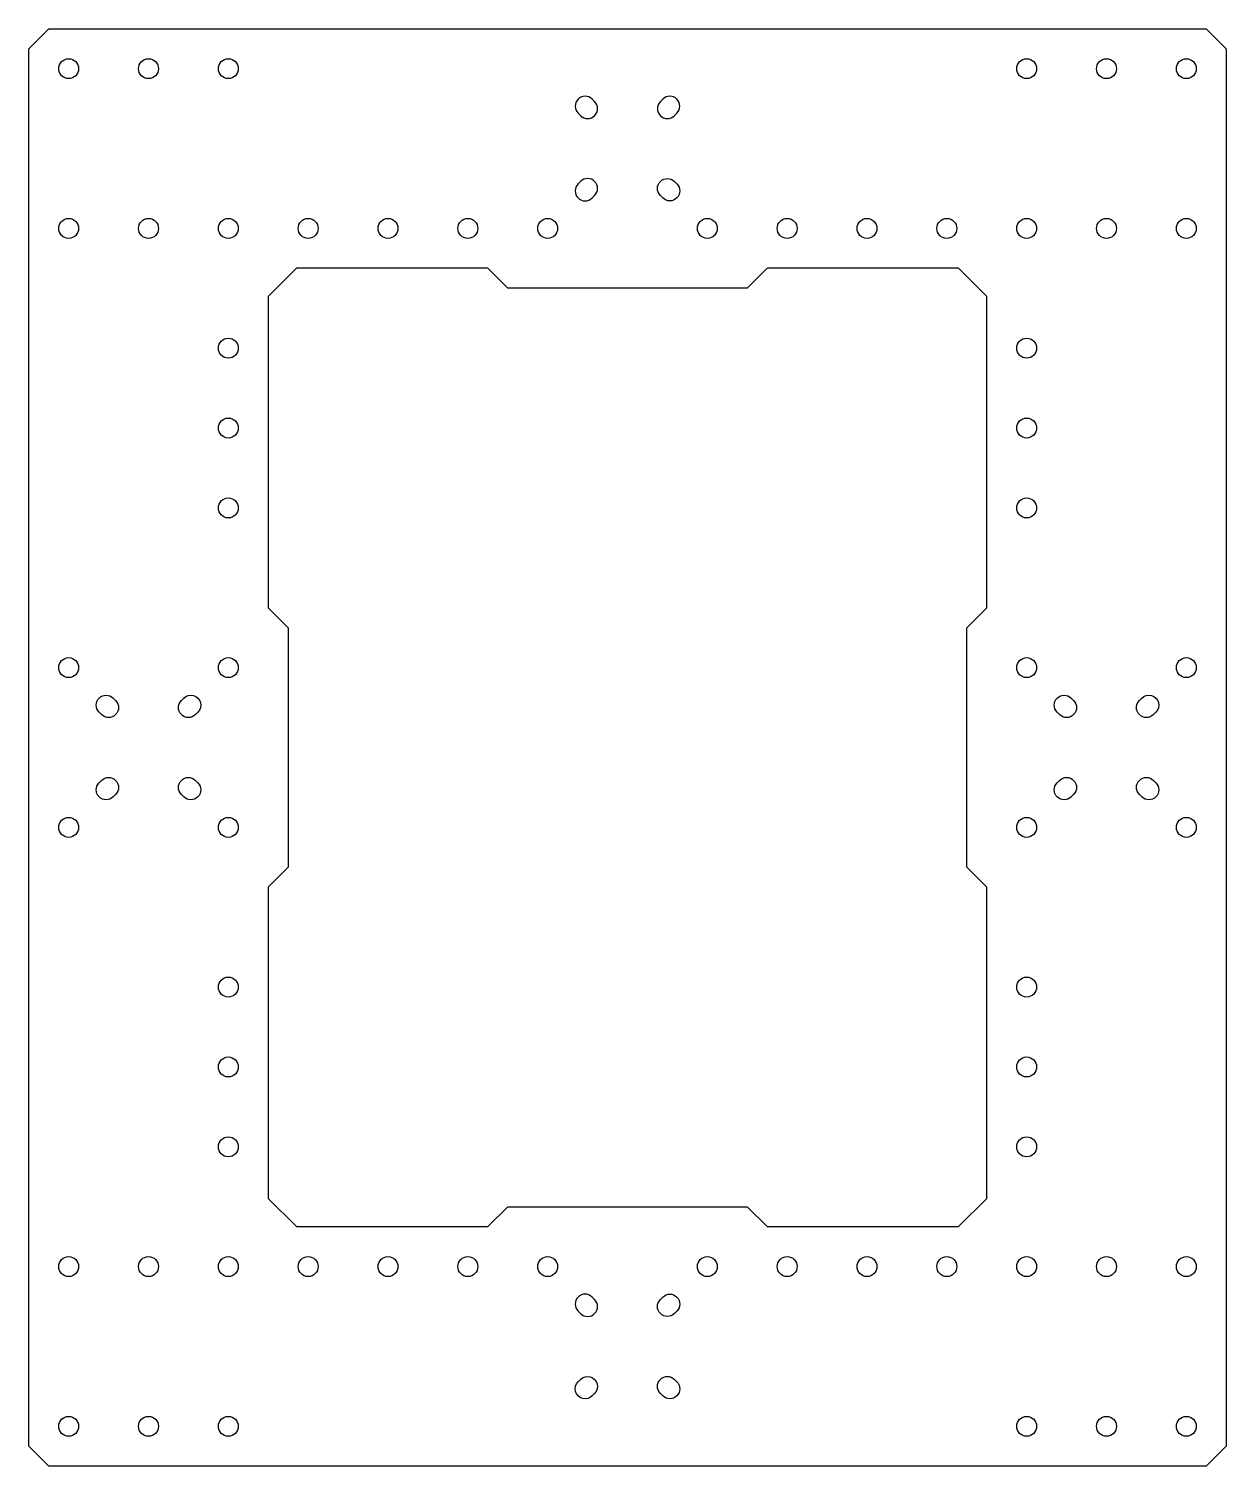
# Model space of a CAD drawing. Header units: millimetres. Extents: x -136 to 104, y -290 to -2.
import ezdxf

# ---------------------------------------------------------------- set-up
doc = ezdxf.new("R2010")
doc.units = ezdxf.units.MM
doc.layers.get('0').update_dxf_attribs({"linetype": 'CONTINUOUS'})

msp = doc.modelspace()

# ---------------------------------------------------------------- linework, layer by layer
for p, q in [((-23.07, -16.1), (-22.59, -16.59)), ((-9.41, -16.59), (-8.93, -16.1)), ((-25.41, -19.41), (-25.9, -18.93)), ((-6.1, -18.93), (-6.59, -19.41)), ((-25.9, -33.07), (-25.41, -32.59)), ((-22.59, -35.41), (-23.07, -35.9)), ((-23.07, -256.1), (-22.59, -256.59)), ((-25.41, -259.41), (-25.9, -258.93))]:
    msp.add_line(p, q)
for points in [[(100, -290), (-132, -290), (-136, -286), (-136, -6), (-132, -2), (100, -2), (104, -6), (104, -286)], [(56, -236.34), (56, -174), (52, -170), (52, -122), (56, -118), (56, -55.66), (50.34, -50), (12, -50), (8, -54), (-40, -54), (-44, -50), (-82.34, -50), (-88, -55.66), (-88, -118), (-84, -122), (-84, -170), (-88, -174), (-88, -236.34), (-82.34, -242), (-44, -242), (-40, -238), (8, -238), (12, -242), (50.34, -242)]]:
    msp.add_lwpolyline(points, close=True)
for points in [[(-6.1, -33.07, -1), (-8.93, -35.9), (-9.41, -35.41, -1), (-6.59, -32.59)], [(-121.9, -138.93, -1), (-119.07, -136.1), (-118.59, -136.59, -1), (-121.41, -139.41)], [(-104.93, -136.1, -1), (-102.1, -138.93), (-102.59, -139.41, -1), (-105.41, -136.59)], [(70.1, -138.93, -1), (72.93, -136.1), (73.41, -136.59, -1), (70.59, -139.41)], [(87.07, -136.1, -1), (89.9, -138.93), (89.41, -139.41, -1), (86.59, -136.59)], [(-119.07, -155.9, -1), (-121.9, -153.07), (-121.41, -152.59, -1), (-118.59, -155.41)], [(-102.1, -153.07, -1), (-104.93, -155.9), (-105.41, -155.41, -1), (-102.59, -152.59)], [(72.93, -155.9, -1), (70.1, -153.07), (70.59, -152.59, -1), (73.41, -155.41)], [(89.9, -153.07, -1), (87.07, -155.9), (86.59, -155.41, -1), (89.41, -152.59)], [(-8.93, -256.1, -1), (-6.1, -258.93), (-6.59, -259.41, -1), (-9.41, -256.59)], [(-23.07, -275.9, -1), (-25.9, -273.07), (-25.41, -272.59, -1), (-22.59, -275.41)], [(-6.1, -273.07, -1), (-8.93, -275.9), (-9.41, -275.41, -1), (-6.59, -272.59)]]:
    msp.add_lwpolyline(points, format="xyb", close=True)
for centre in [(-128, -10), (-112, -10), (-96, -10), (64, -10), (80, -10), (96, -10), (-128, -42), (-112, -42), (-96, -42), (-80, -42), (-64, -42), (-48, -42), (-32, -42), (0, -42), (16, -42), (32, -42), (48, -42), (64, -42), (80, -42), (96, -42), (-96, -66), (64, -66), (-96, -82), (64, -82), (-96, -98), (64, -98), (-128, -130), (-96, -130), (64, -130), (96, -130), (-128, -162), (-96, -162), (64, -162), (96, -162), (-96, -194), (64, -194), (-96, -210), (64, -210), (-96, -226), (64, -226), (-128, -250), (-112, -250), (-96, -250), (-80, -250), (-64, -250), (-48, -250), (-32, -250), (0, -250), (16, -250), (32, -250), (48, -250), (64, -250), (80, -250), (96, -250), (-128, -282), (-112, -282), (-96, -282), (64, -282), (80, -282), (96, -282)]:
    msp.add_circle(centre, 2)
for centre, start, end in [((-24.49, -17.51), 45, 225), ((-24, -18), -135, 45), ((-8, -18), 135, 315), ((-7.51, -17.51), -45, 135), ((-24.49, -34.49), 135, 315), ((-24, -34), -45, 135), ((-24.49, -257.51), 45, 225), ((-24, -258), -135, 45)]:
    msp.add_arc(centre, 2, start, end)

doc.saveas('drawing.dxf')
